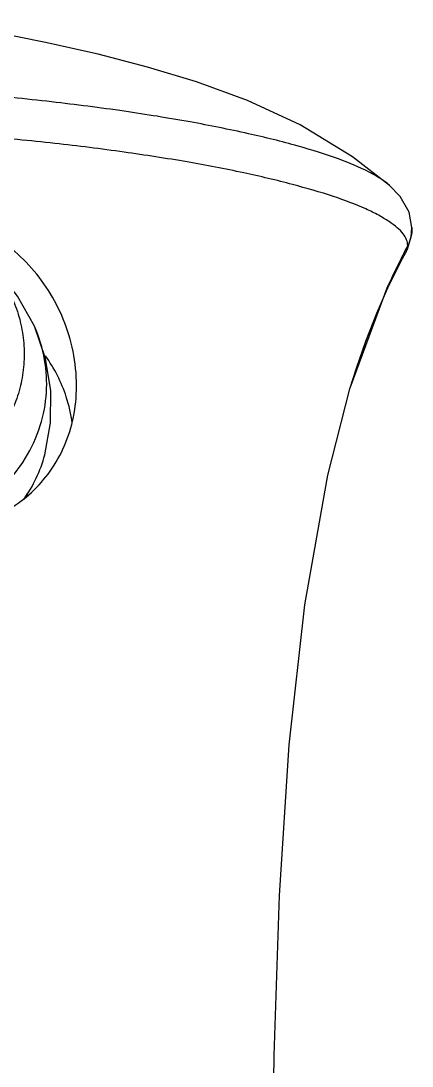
# Model space of a CAD drawing. Extents: x 0 to 1462, y 0 to 1072.
# Drawn here: x 371.28 to 387.02, y 783.31 to 825.42 of the extents above; entities that cross this region are included whole.
import ezdxf

# ---------------------------------------------------------------- set-up
doc = ezdxf.new("R2010")
doc.units = 0
doc.header["$LTSCALE"] = 10
doc.header["$MEASUREMENT"] = 0
doc.layers.get('0').update_dxf_attribs({"linetype": 'CONTINUOUS'})

msp = doc.modelspace()

# ---------------------------------------------------------------- linework, layer by layer
at = {"color": 7, "linetype": 'Continuous'}
for p, q in [((386.121, 818.797), (386.12, 818.798)), ((386.99, 816.723), (387.018, 817.091)), ((387.018, 817.1), (387.018, 817.091)), ((386.834, 816.225), (386.99, 816.723)), ((386.768, 816.096), (386.768, 816.096)), ((386.771, 816.101), (386.834, 816.225)), ((371.82, 813.12), (371.82, 813.12)), ((384.517, 810.593), (384.531, 810.638))]:
    msp.add_line(p, q, dxfattribs=at)
at = {"color": 9, "linetype": 'Continuous'}
for p, q in [((386.846, 816.37), (386.768, 816.096)), ((384.531, 810.638), (386.064, 814.772)), ((371.525, 806.368), (371.525, 806.278))]:
    msp.add_line(p, q, dxfattribs=at)
at = {"color": 7, "linetype": 'Continuous'}
for points in [[(386.121, 818.797), (384.629, 819.951), (382.525, 821.231), (380.396, 822.22), (378.345, 822.969), (376.376, 823.563), (374.388, 824.076), (372.272, 824.555), (369.995, 825.012), (367.743, 825.422)], [(387.018, 817.1), (386.9, 817.722), (386.549, 818.354), (386.121, 818.797)], [(371.82, 813.12), (371.145, 814.338), (370.241, 815.483), (369.475, 816.231)], [(386.09, 814.76), (386.633, 815.846), (386.768, 816.096)], [(384.531, 810.638), (384.781, 811.431), (385.161, 812.523), (385.598, 813.643), (386.09, 814.76)], [(372.241, 807.938), (372.474, 809.224), (372.486, 810.517), (372.274, 811.817), (371.82, 813.12)], [(381.36, 769.942), (381.374, 776.903), (381.466, 783.742), (381.686, 790.193), (382.08, 796.252), (382.708, 801.902), (383.63, 807.122), (384.517, 810.593)]]:
    msp.add_lwpolyline(points, dxfattribs=at)
at = {"color": 9, "linetype": 'Continuous'}
for centre, radius, start, end in [((410.996, 803.567), 27.332, 152.6422, 153.2903), ((410.668, 803.737), 26.964, 152.0623, 152.642), ((411.948, 803.095), 28.395, 153.3024, 155.7189)]:
    msp.add_arc(centre, radius, start, end, dxfattribs=at)
at = {"color": 7, "linetype": 'Continuous'}
for centre, radius, start, end in [((367.467, 808.446), 5.926, 17.9753, 35.9881), ((367.478, 808.452), 5.913, 7.4027, 17.9501), ((366.814, 809.396), 5.619, 324.6338, 344.9595)]:
    msp.add_arc(centre, radius, start, end, dxfattribs=at)
at = {"color": 9, "linetype": 'Continuous'}
for points, knots in [([(386.12, 818.798), (386.007, 818.894), (385.739, 819.086), (385.063, 819.468), (383.953, 819.922), (382.326, 820.43), (380.33, 820.919), (377.996, 821.383), (375.353, 821.81), (372.44, 822.183), (370.409, 822.389), (369.355, 822.477)], [0, 0, 0, 0, 0.025825, 0.056877, 0.134472, 0.233292, 0.35237, 0.490615, 0.646012, 0.816504, 1, 1, 1, 1]), ([(375.43, 820.134), (374.502, 820.265), (372.577, 820.51), (370.645, 820.69), (369.646, 820.774)], [0, 0, 0, 0, 0.48328, 1, 1, 1, 1]), ([(386.847, 816.369), (386.849, 816.449), (386.813, 816.623), (386.66, 816.868), (386.417, 817.112), (386.082, 817.358), (385.658, 817.609), (384.922, 817.971), (383.766, 818.396), (382.12, 818.87), (380.154, 819.337), (377.89, 819.77), (376.28, 820.014), (375.43, 820.134)], [0, 0, 0, 0, 0.019275, 0.041778, 0.069233, 0.102591, 0.142366, 0.188766, 0.301566, 0.440565, 0.604592, 0.79181, 1, 1, 1, 1]), ([(369.475, 816.231), (369.693, 816.038), (370.1, 815.62), (370.61, 814.91), (371.005, 814.132), (371.276, 813.304), (371.414, 812.446), (371.416, 811.578), (371.281, 810.723), (371.013, 809.9), (370.62, 809.13), (370.112, 808.43), (369.502, 807.815), (368.806, 807.297), (368.04, 806.888), (367.221, 806.593), (366.366, 806.419), (365.784, 806.384), (365.494, 806.387)], [0, 0, 0, 0, 0.062997, 0.125878, 0.188624, 0.251223, 0.313683, 0.376009, 0.438232, 0.500383, 0.562513, 0.624673, 0.686913, 0.74926, 0.811732, 0.874347, 0.937112, 1, 1, 1, 1]), ([(366.534, 805.023), (366.994, 805.028), (367.946, 805.151), (369.316, 805.686), (370.544, 806.575), (371.499, 807.746), (372.103, 809.069), (372.356, 810.435), (372.283, 811.808), (372.013, 812.69), (371.82, 813.12)], [0, 0, 0, 0, 0.120809, 0.249569, 0.382424, 0.514729, 0.641988, 0.760726, 0.876186, 1, 1, 1, 1])]:
    msp.add_open_spline(points, degree=3, knots=knots, dxfattribs=at)
at = {"color": 7, "linetype": 'Continuous'}
for points, knots in [([(373.506, 810.369), (373.533, 810.837), (373.484, 811.766), (373.145, 813.093), (372.587, 814.299), (371.844, 815.363), (370.934, 816.268), (369.869, 816.99), (368.666, 817.491), (367.8, 817.646), (367.36, 817.673)], [0, 0, 0, 0, 0.133602, 0.262974, 0.388116, 0.510258, 0.630976, 0.751878, 0.874472, 1, 1, 1, 1]), ([(367.36, 804.933), (368.098, 804.889), (369.228, 805.018), (370.593, 805.591), (371.523, 806.217), (372.322, 807.035), (372.949, 808.031), (373.363, 809.161), (373.484, 809.964), (373.506, 810.369)], [0, 0, 0, 0, 0.242454, 0.362706, 0.483847, 0.607642, 0.735425, 0.866978, 1, 1, 1, 1])]:
    msp.add_open_spline(points, degree=3, knots=knots, dxfattribs=at)
at = {"color": 9, "linetype": 'Continuous'}
msp.add_open_spline([(387.018, 817.091), (387.023, 816.844), (386.962, 816.588), (386.847, 816.369)], degree=3, dxfattribs=at)

doc.saveas('drawing.dxf')
